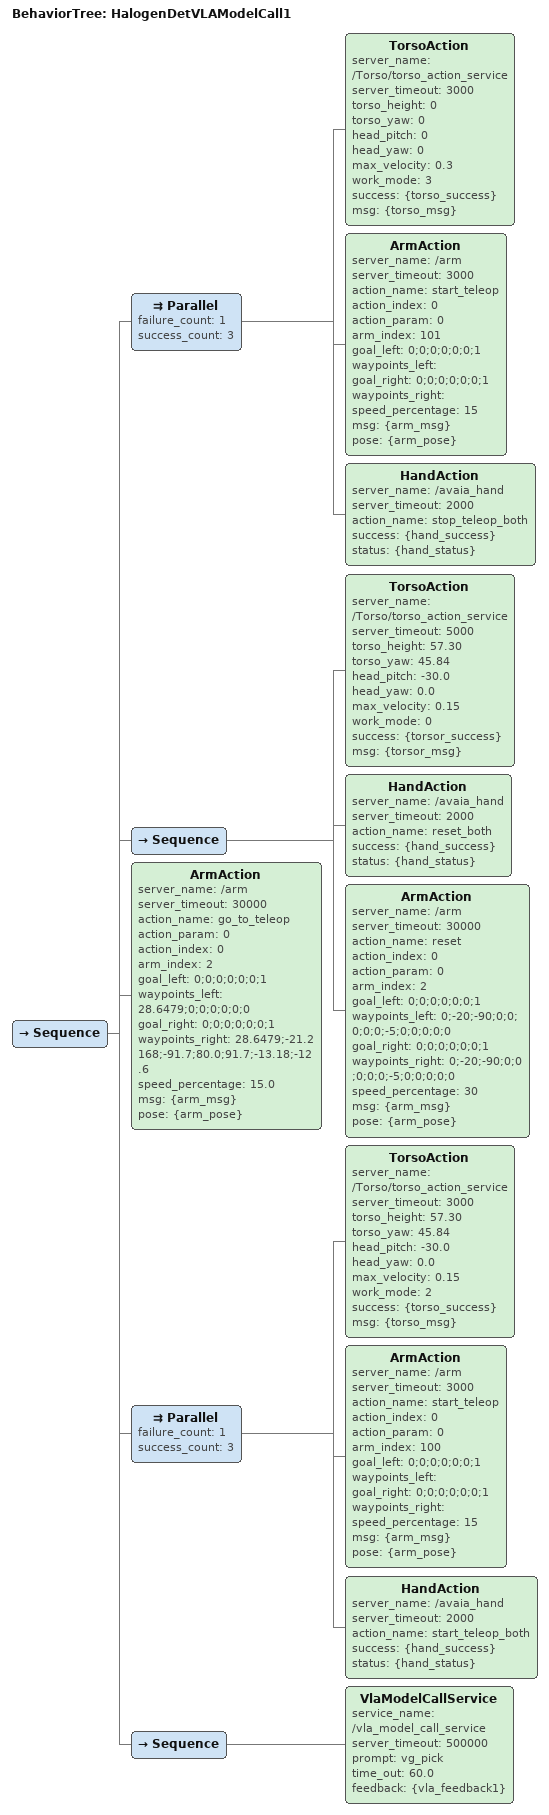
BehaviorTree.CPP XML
<?xml version="1.0" encoding="UTF-8"?>
<root BTCPP_format="4"
      main_tree_to_execute="HalogenDetVLAModelCall1">
  <BehaviorTree ID="HalogenDetVLAModelCall1">
    <Sequence>
        <!--stop teleop-->
        <Parallel failure_count="1"
                        success_count="3">
                <TorsoAction server_name="/Torso/torso_action_service"
                        server_timeout="3000"
                        torso_height="0"
                        torso_yaw="0"
                        head_pitch="0"
                        head_yaw="0"
                        max_velocity="0.3"
                        work_mode="3"
                        success="{torso_success}"
                        msg="{torso_msg}"/>
                <ArmAction server_name="/arm"
                        server_timeout="3000"
                        action_name="start_teleop"
                        action_index="0"
                        action_param="0"
                        arm_index="101"
                        goal_left="0;0;0;0;0;0;1"
                        waypoints_left=""
                        goal_right="0;0;0;0;0;0;1"
                        waypoints_right=""
                        speed_percentage="15"
                        msg="{arm_msg}"
                        pose="{arm_pose}"/>
                <HandAction server_name="/avaia_hand"
                        server_timeout="2000"
                        action_name="stop_teleop_both"
                        success="{hand_success}"
                        status="{hand_status}"/>
        </Parallel>

        <!-- reset arm hand torso-->
        <Sequence>
                <TorsoAction server_name="/Torso/torso_action_service"
                                server_timeout="5000"
                                torso_height="57.30"
                                torso_yaw="45.84"
                                head_pitch="-30.0"
                                head_yaw="0.0"
                                max_velocity="0.15"
                                work_mode="0"
                                success="{torsor_success}"
                                msg="{torsor_msg}"/>
                <HandAction server_name="/avaia_hand"
                                server_timeout="2000"
                                action_name="reset_both"
                                success="{hand_success}"
                                status="{hand_status}"/>
                <ArmAction server_name="/arm"
                                server_timeout="30000"
                                action_name="reset"
                                action_index="0"
                                action_param="0"
                                arm_index="2"
                                goal_left="0;0;0;0;0;0;1"
                                waypoints_left="0;-20;-90;0;0;0;0;0;-5;0;0;0;0;0"
                                goal_right="0;0;0;0;0;0;1"
                                waypoints_right="0;-20;-90;0;0;0;0;0;-5;0;0;0;0;0"
                                speed_percentage="30"
                                msg="{arm_msg}"
                                pose="{arm_pose}"/>
        </Sequence>

        <!--go to teleop-->
        <ArmAction server_name="/arm"
              server_timeout="30000"
              action_name="go_to_teleop"
              action_param="0"
              action_index="0"
              arm_index="2"
              goal_left="0;0;0;0;0;0;1"
              waypoints_left="28.6479;0;0;0;0;0;0"
              goal_right="0;0;0;0;0;0;1"
              waypoints_right="28.6479;-21.2168;-91.7;80.0;91.7;-13.18;-12.6"
              speed_percentage="15.0"
              msg="{arm_msg}"
              pose="{arm_pose}"/>

        <!--start teleop-->
        <Parallel failure_count="1"
                success_count="3">
                <TorsoAction server_name="/Torso/torso_action_service"
                        server_timeout="3000"
                        torso_height="57.30"
                        torso_yaw="45.84"
                        head_pitch="-30.0"
                        head_yaw="0.0"
                        max_velocity="0.15"
                        work_mode="2"
                        success="{torso_success}"
                        msg="{torso_msg}"/>
                <ArmAction server_name="/arm"
                        server_timeout="3000"
                        action_name="start_teleop"
                        action_index="0"
                        action_param="0"
                        arm_index="100"
                        goal_left="0;0;0;0;0;0;1"
                        waypoints_left=""
                        goal_right="0;0;0;0;0;0;1"
                        waypoints_right=""
                        speed_percentage="15"
                        msg="{arm_msg}"
                        pose="{arm_pose}"/>
                <HandAction server_name="/avaia_hand"
                        server_timeout="2000"
                        action_name="start_teleop_both"
                        success="{hand_success}"
                        status="{hand_status}"/>
        </Parallel>
         <!--VLA inference-->
        <Sequence>
                <!-- 添加5秒延时 -->
                <VlaModelCallService service_name="/vla_model_call_service"
                                server_timeout="500000"
                                prompt="vg_pick"
                                time_out="60.0"
                                feedback="{vla_feedback1}"/>

        </Sequence>
    </Sequence>
  </BehaviorTree>
</root>
